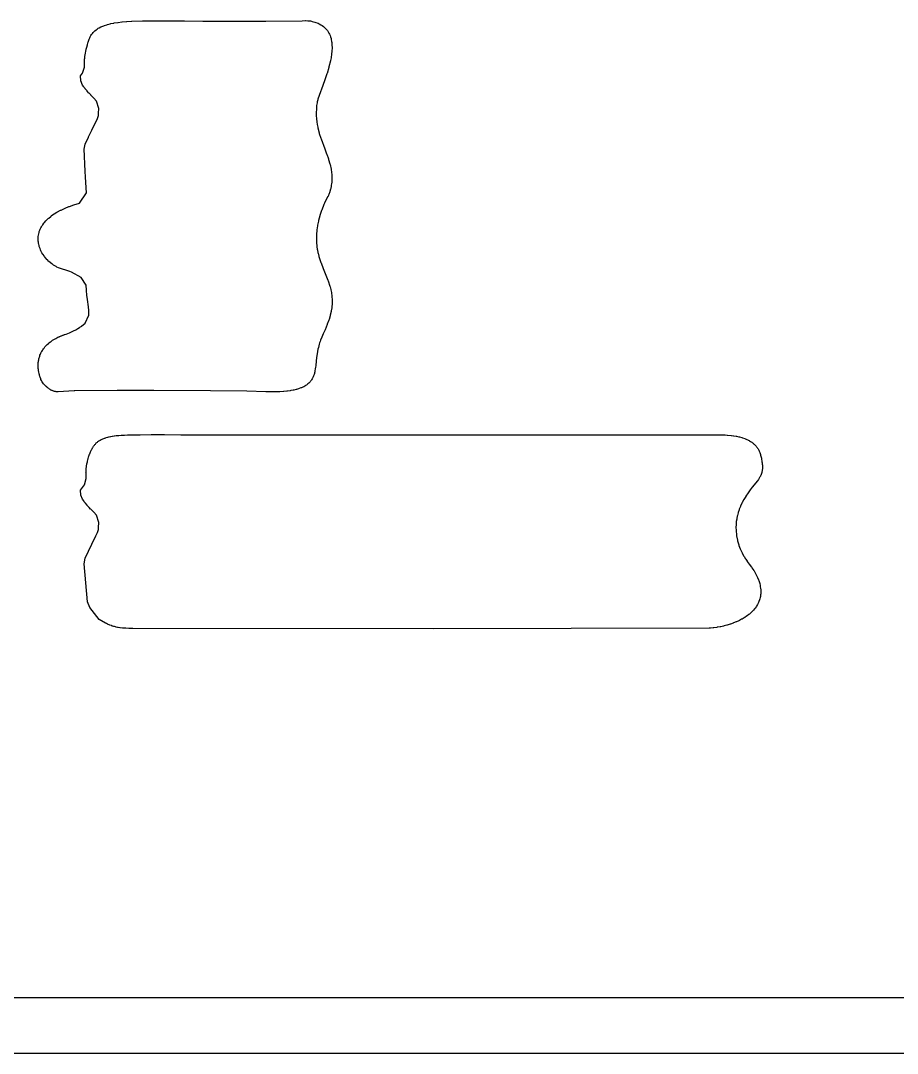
# Model space of a CAD drawing. Header units: millimetres. Extents: x 73.6 to 173.5, y -158 to -94.8.
# Drawn here: x 151.323 to 154.206, y -141.134 to -137.736 of the extents above; entities that cross this region are included whole.
import ezdxf

# ---------------------------------------------------------------- set-up
doc = ezdxf.new("R2010")
doc.units = ezdxf.units.MM
doc.layers.add('F.Mask', color=201, linetype='CONTINUOUS', true_color=0xd864ff)

msp = doc.modelspace()

# ---------------------------------------------------------------- linework, layer by layer
at = {"layer": 'F.Mask', "linetype": 'CONTINUOUS'}
for p, q in [((151.595648, -137.752284), (151.598144, -137.751367)), ((151.598144, -137.751367), (151.605791, -137.748884)), ((151.605791, -137.748884), (151.607973, -137.748252)), ((151.607973, -137.748252), (151.616894, -137.745976)), ((151.616894, -137.745976), (151.618683, -137.74557)), ((151.618683, -137.74557), (151.62887, -137.743544)), ((151.62887, -137.743544), (151.630426, -137.743271)), ((151.630426, -137.743271), (151.641862, -137.74153)), ((151.641862, -137.74153), (151.64318, -137.741352)), ((151.64318, -137.741352), (151.655832, -137.739877)), ((151.655832, -137.739877), (151.656954, -137.739764)), ((151.656954, -137.739764), (151.670957, -137.738558)), ((151.670957, -137.738558), (151.671813, -137.738495)), ((151.671813, -137.738495), (151.686967, -137.737557)), ((151.686967, -137.737557), (151.68797, -137.737508)), ((151.68797, -137.737508), (151.7228, -137.736294)), ((151.7228, -137.736294), (151.723541, -137.736277)), ((151.723541, -137.736277), (151.763767, -137.735853)), ((151.763767, -137.735853), (151.764035, -137.735852)), ((151.764035, -137.735852), (151.805599, -137.735972)), ((151.805599, -137.735972), (151.861165, -137.736491)), ((151.861165, -137.736491), (151.921631, -137.737088)), ((151.921631, -137.737088), (151.921631, -137.737055)), ((151.921631, -137.737055), (151.982292, -137.737622)), ((151.982292, -137.737622), (152.052469, -137.737814)), ((152.052469, -137.737814), (152.129283, -137.737436)), ((152.129283, -137.737436), (152.248668, -137.735736)), ((152.248667, -137.735735), (152.248782, -137.735734)), ((152.248668, -137.735736), (152.248667, -137.735735)), ((152.248782, -137.735734), (152.259748, -137.73567)), ((152.259748, -137.73567), (152.260942, -137.735684)), ((152.260942, -137.735684), (152.267059, -137.735856)), ((152.267059, -137.735856), (152.269622, -137.736022)), ((152.269622, -137.736022), (152.272984, -137.736364)), ((152.272984, -137.736364), (152.27589, -137.736783)), ((152.27589, -137.736783), (152.278941, -137.737354)), ((152.278941, -137.737354), (152.281591, -137.737956)), ((152.281591, -137.737956), (152.290158, -137.740255)), ((152.290158, -137.740255), (152.293903, -137.741489)), ((152.293903, -137.741489), (152.300624, -137.744131)), ((152.300624, -137.744131), (152.30454, -137.745956)), ((152.30454, -137.745956), (152.309919, -137.748877)), ((152.309919, -137.748877), (152.313889, -137.751394)), ((152.313889, -137.751394), (152.318122, -137.754493)), ((151.551336, -137.788918), (151.553592, -137.784956)), ((151.553592, -137.784956), (151.555841, -137.781499)), ((151.555841, -137.781499), (151.558355, -137.778088)), ((151.558355, -137.778088), (151.56108, -137.774828)), ((151.56108, -137.774828), (151.563977, -137.77176)), ((151.563977, -137.77176), (151.567053, -137.768874)), ((151.567053, -137.768874), (151.570544, -137.765972)), ((151.570544, -137.765972), (151.573698, -137.763636)), ((151.573698, -137.763636), (151.578011, -137.760803)), ((151.578011, -137.760803), (151.581065, -137.759012)), ((151.581065, -137.759012), (151.586377, -137.756248)), ((151.586377, -137.756248), (151.589221, -137.754927)), ((151.589221, -137.754927), (151.595648, -137.752284)), ((152.318122, -137.754493), (152.321864, -137.757659)), ((152.321864, -137.757659), (152.32527, -137.760975)), ((152.32527, -137.760975), (152.328555, -137.764661)), ((152.328555, -137.764661), (152.331394, -137.768342)), ((152.331394, -137.768342), (152.333986, -137.772209)), ((152.333986, -137.772209), (152.336389, -137.776372)), ((152.336389, -137.776372), (152.338338, -137.780295)), ((152.338338, -137.780295), (152.340341, -137.78505)), ((152.340341, -137.78505), (152.341693, -137.788858)), ((151.540204, -137.822546), (151.541967, -137.815487)), ((151.541967, -137.815487), (151.542085, -137.815031)), ((151.542085, -137.815031), (151.543905, -137.808158)), ((151.543905, -137.808158), (151.544406, -137.806441)), ((151.544406, -137.806441), (151.546366, -137.80031)), ((151.546366, -137.80031), (151.547579, -137.797076)), ((151.547579, -137.797076), (151.549625, -137.792344)), ((151.549625, -137.792344), (151.551336, -137.788918)), ((152.341693, -137.788858), (152.343291, -137.794344)), ((152.343291, -137.794344), (152.344098, -137.797742)), ((152.344098, -137.797742), (152.345259, -137.804007)), ((152.345259, -137.804007), (152.345685, -137.807029)), ((152.345685, -137.807029), (152.346361, -137.814003)), ((152.346361, -137.814003), (152.346516, -137.816652)), ((152.346516, -137.816652), (152.346673, -137.824293)), ((151.533945, -137.853998), (151.534066, -137.853167)), ((151.534066, -137.853167), (151.534791, -137.848599)), ((151.534791, -137.848599), (151.534914, -137.847869)), ((151.534914, -137.847869), (151.535823, -137.842774)), ((151.535823, -137.842774), (151.535916, -137.842281)), ((151.535916, -137.842281), (151.537044, -137.836565)), ((151.537044, -137.836565), (151.537158, -137.836012)), ((151.537158, -137.836012), (151.538445, -137.830078)), ((151.538445, -137.830078), (151.538566, -137.82954)), ((151.538566, -137.82954), (151.540107, -137.822944)), ((151.540107, -137.822944), (151.540204, -137.822546)), ((152.345085, -137.847043), (152.343739, -137.856135)), ((152.345293, -137.845363), (152.345085, -137.847043)), ((152.346153, -137.836691), (152.345293, -137.845363)), ((152.346291, -137.834751), (152.346153, -137.836691)), ((152.346647, -137.826547), (152.346291, -137.834751)), ((152.346673, -137.824293), (152.346647, -137.826547)), ((151.532101, -137.875628), (151.532118, -137.874467)), ((151.532107, -137.87785), (151.532101, -137.875628)), ((151.532327, -137.889289), (151.532107, -137.87785)), ((151.532118, -137.874467), (151.532204, -137.871838)), ((151.532204, -137.871838), (151.532246, -137.870892)), ((151.532246, -137.870892), (151.532414, -137.867967)), ((151.532414, -137.867967), (151.532489, -137.866922)), ((151.532489, -137.866922), (151.532774, -137.863639)), ((151.532774, -137.863639), (151.532868, -137.862691)), ((151.532868, -137.862691), (151.533294, -137.858925)), ((151.533294, -137.858925), (151.53339, -137.858145)), ((151.53339, -137.858145), (151.533945, -137.853998)), ((152.341392, -137.868406), (152.336615, -137.888068)), ((152.34176, -137.866706), (152.341392, -137.868406)), ((152.343501, -137.857544), (152.34176, -137.866706)), ((152.343739, -137.856135), (152.343501, -137.857544)), ((151.519204, -137.917814), (151.526316, -137.908173)), ((151.520071, -137.934083), (151.519204, -137.917814)), ((151.526316, -137.908173), (151.532327, -137.889289)), ((152.329917, -137.910604), (152.323353, -137.930012)), ((152.330315, -137.909354), (152.329917, -137.910604)), ((152.336145, -137.889808), (152.330315, -137.909354)), ((152.336615, -137.888068), (152.336145, -137.889808)), ((151.526495, -137.947521), (151.520071, -137.934083)), ((151.5299, -137.953189), (151.526495, -137.947521)), ((151.531368, -137.955179), (151.5299, -137.953189)), ((151.531823, -137.955781), (151.531368, -137.955179)), ((152.316288, -137.949468), (152.304074, -137.982339)), ((152.316355, -137.949285), (152.316288, -137.949468)), ((152.323129, -137.93065), (152.316355, -137.949285)), ((152.323353, -137.930012), (152.323129, -137.93065)), ((151.534611, -137.959398), (151.531823, -137.955781)), ((151.535287, -137.960246), (151.534611, -137.959398)), ((151.540908, -137.967065), (151.535287, -137.960246)), ((151.541794, -137.968099), (151.540908, -137.967065)), ((151.547014, -137.973964), (151.541794, -137.968099)), ((151.547755, -137.974772), (151.547014, -137.973964)), ((151.552891, -137.980205), (151.547755, -137.974772)), ((151.553164, -137.980489), (151.552891, -137.980205)), ((151.562774, -137.990363), (151.553164, -137.980489)), ((152.304074, -137.982339), (152.300248, -137.993849)), ((151.572021, -138.000374), (151.562774, -137.990363)), ((151.580224, -138.024262), (151.572021, -138.000374)), ((152.29593, -138.016682), (152.295129, -138.026215)), ((152.296095, -138.01518), (152.29593, -138.016682)), ((152.297308, -138.006198), (152.296095, -138.01518)), ((152.297888, -138.003125), (152.297308, -138.006198)), ((152.299565, -137.996225), (152.297888, -138.003125)), ((152.300248, -137.993849), (152.299565, -137.996225)), ((151.570381, -138.067534), (151.575305, -138.057195)), ((151.575305, -138.057195), (151.578052, -138.047577)), ((151.578052, -138.047577), (151.578879, -138.040213)), ((151.578879, -138.040213), (151.580224, -138.024262)), ((152.294738, -138.036978), (152.294726, -138.038435)), ((152.294726, -138.038435), (152.29487, -138.047455)), ((152.295039, -138.027752), (152.294738, -138.036978)), ((152.29487, -138.047455), (152.294928, -138.048895)), ((152.294928, -138.048895), (152.29549, -138.057664)), ((152.295129, -138.026215), (152.295039, -138.027752)), ((151.556743, -138.095428), (151.570381, -138.067534)), ((152.29549, -138.057664), (152.29561, -138.05904)), ((152.29561, -138.05904), (152.296633, -138.068299)), ((152.296633, -138.068299), (152.29813, -138.07797)), ((152.29813, -138.07797), (152.299827, -138.08665)), ((152.299827, -138.08665), (152.30017, -138.088191)), ((152.30017, -138.088191), (152.304397, -138.105049)), ((151.534376, -138.142642), (151.545521, -138.118915)), ((151.545521, -138.118915), (151.545706, -138.118526)), ((151.545705, -138.118525), (151.556648, -138.095625)), ((151.545706, -138.118526), (151.545705, -138.118525)), ((151.556648, -138.095625), (151.556743, -138.095428)), ((152.304397, -138.105049), (152.304855, -138.106678)), ((152.304855, -138.106678), (152.30993, -138.122966)), ((152.30993, -138.122966), (152.310391, -138.124327)), ((152.310391, -138.124327), (152.32269, -138.158024)), ((151.531134, -138.15893), (151.534376, -138.142642)), ((151.532171, -138.18138), (151.531134, -138.15893)), ((152.32269, -138.158024), (152.328804, -138.174369)), ((151.532184, -138.181637), (151.532171, -138.18138)), ((151.533526, -138.207926), (151.532184, -138.181637)), ((152.328804, -138.174369), (152.329112, -138.175224)), ((152.329112, -138.175224), (152.334531, -138.190805)), ((152.334531, -138.190805), (152.335024, -138.192337)), ((152.335024, -138.192337), (152.33946, -138.20728)), ((151.53353, -138.208003), (151.533526, -138.207926)), ((151.534802, -138.230799), (151.53353, -138.208003)), ((152.33946, -138.20728), (152.340071, -138.209632)), ((152.340071, -138.209632), (152.343367, -138.224368)), ((152.343367, -138.224368), (152.3438, -138.226658)), ((152.3438, -138.226658), (152.344844, -138.23341)), ((151.534811, -138.230954), (151.534802, -138.230799)), ((151.535992, -138.250799), (151.534811, -138.230954)), ((151.539171, -138.301932), (151.535992, -138.250799)), ((152.344844, -138.23341), (152.345073, -138.235189)), ((152.345073, -138.235189), (152.345788, -138.242185)), ((152.345788, -138.242185), (152.345927, -138.244047)), ((152.345927, -138.244047), (152.346255, -138.25101)), ((152.346198, -138.260099), (152.346105, -138.262202)), ((152.346291, -138.253127), (152.346198, -138.260099)), ((152.346255, -138.25101), (152.346291, -138.253127)), ((152.341844, -138.290502), (152.339705, -138.298206)), ((152.342375, -138.288319), (152.341844, -138.290502)), ((152.343924, -138.280909), (152.342375, -138.288319)), ((152.344313, -138.278692), (152.343924, -138.280909)), ((152.345323, -138.271586), (152.344313, -138.278692)), ((152.345574, -138.269262), (152.345323, -138.271586)), ((152.346105, -138.262202), (152.345574, -138.269262)), ((151.516156, -138.335848), (151.539171, -138.301932)), ((152.329653, -138.320886), (152.324277, -138.330948)), ((152.329662, -138.320868), (152.329653, -138.320886)), ((152.332217, -138.316042), (152.329662, -138.320868)), ((152.332539, -138.315415), (152.332217, -138.316042)), ((152.333582, -138.313337), (152.332539, -138.315415)), ((152.333814, -138.312866), (152.333582, -138.313337)), ((152.334816, -138.310786), (152.333814, -138.312866)), ((152.335144, -138.310084), (152.334816, -138.310786)), ((152.336006, -138.308182), (152.335144, -138.310084)), ((152.336445, -138.307169), (152.336006, -138.308182)), ((152.337164, -138.305441), (152.336445, -138.307169)), ((152.337585, -138.304379), (152.337164, -138.305441)), ((152.338229, -138.302678), (152.337585, -138.304379)), ((152.338672, -138.301441), (152.338229, -138.302678)), ((152.339139, -138.300054), (152.338672, -138.301441)), ((152.339705, -138.298206), (152.339139, -138.300054)), ((151.443723, -138.365197), (151.453865, -138.359767)), ((151.453865, -138.359767), (151.455542, -138.358927)), ((151.455542, -138.358927), (151.466978, -138.353579)), ((151.466978, -138.353579), (151.468627, -138.352858)), ((151.468627, -138.352858), (151.481355, -138.347682)), ((151.481355, -138.347682), (151.482889, -138.3471)), ((151.482889, -138.3471), (151.496933, -138.342139)), ((151.496933, -138.342139), (151.516156, -138.335848)), ((152.312334, -138.360399), (152.307044, -138.376754)), ((152.312804, -138.359056), (152.312334, -138.360399)), ((152.319645, -138.340894), (152.312804, -138.359056)), ((152.320668, -138.338455), (152.319645, -138.340894)), ((152.321799, -138.33596), (152.320668, -138.338455)), ((152.324277, -138.330948), (152.321799, -138.33596)), ((151.400898, -138.399769), (151.405404, -138.394618)), ((151.405404, -138.394618), (151.40742, -138.392498)), ((151.40742, -138.392498), (151.412864, -138.387232)), ((151.412864, -138.387232), (151.414929, -138.385385)), ((151.414929, -138.385385), (151.421472, -138.379981)), ((151.421472, -138.379981), (151.423428, -138.378479)), ((151.423428, -138.378479), (151.4311, -138.373004)), ((151.4311, -138.373004), (151.433038, -138.371716)), ((151.433038, -138.371716), (151.441873, -138.366261)), ((151.441873, -138.366261), (151.443723, -138.365197)), ((152.302127, -138.395052), (152.299145, -138.409218)), ((152.302515, -138.393431), (152.302127, -138.395052)), ((152.306619, -138.378187), (152.302515, -138.393431)), ((152.307044, -138.376754), (152.306619, -138.378187)), ((151.382991, -138.433435), (151.383997, -138.430049)), ((151.383997, -138.430049), (151.3856, -138.425515)), ((151.3856, -138.425515), (151.386897, -138.422347)), ((151.386897, -138.422347), (151.389058, -138.417736)), ((151.389058, -138.417736), (151.39068, -138.414678)), ((151.39068, -138.414678), (151.393525, -138.409902)), ((151.393525, -138.409902), (151.395333, -138.407164)), ((151.395333, -138.407164), (151.398956, -138.402197)), ((151.398956, -138.402197), (151.400898, -138.399769)), ((152.29662, -138.425926), (152.295492, -138.438311)), ((152.296834, -138.424157), (152.29662, -138.425926)), ((152.29884, -138.410907), (152.296834, -138.424157)), ((152.299145, -138.409218), (152.29884, -138.410907)), ((151.380193, -138.453367), (151.380368, -138.449003)), ((151.380218, -138.456709), (151.380193, -138.453367)), ((151.38046, -138.461056), (151.380218, -138.456709)), ((151.380368, -138.449003), (151.380667, -138.445636)), ((151.380782, -138.464234), (151.38046, -138.461056)), ((151.380667, -138.445636), (151.381266, -138.441289)), ((151.381433, -138.468645), (151.380782, -138.464234)), ((151.381266, -138.441289), (151.381928, -138.437807)), ((151.381928, -138.437807), (151.382991, -138.433435)), ((152.295382, -138.440144), (152.295037, -138.451763)), ((152.295037, -138.451763), (152.295039, -138.4536)), ((152.295039, -138.4536), (152.295386, -138.464574)), ((152.295492, -138.438311), (152.295382, -138.440144)), ((152.295386, -138.464574), (152.295498, -138.466387)), ((151.382005, -138.471618), (151.381433, -138.468645)), ((151.383076, -138.476127), (151.382005, -138.471618)), ((151.383837, -138.478836), (151.383076, -138.476127)), ((151.385297, -138.483317), (151.383837, -138.478836)), ((151.386265, -138.485931), (151.385297, -138.483317)), ((151.38814, -138.490439), (151.386265, -138.485931)), ((151.389175, -138.492696), (151.38814, -138.490439)), ((151.391448, -138.497217), (151.389175, -138.492696)), ((151.392606, -138.499333), (151.391448, -138.497217)), ((152.295498, -138.466387), (152.296456, -138.476757)), ((152.296456, -138.476757), (152.296671, -138.478515)), ((152.296671, -138.478515), (152.298193, -138.488506)), ((152.298193, -138.488506), (152.298478, -138.490092)), ((152.298478, -138.490092), (152.300488, -138.499767)), ((151.395214, -138.503732), (151.392606, -138.499333)), ((151.396492, -138.505728), (151.395214, -138.503732)), ((151.399453, -138.510026), (151.396492, -138.505728)), ((151.400741, -138.511777), (151.399453, -138.510026)), ((151.40402, -138.515956), (151.400741, -138.511777)), ((151.405413, -138.517622), (151.40402, -138.515956)), ((151.408944, -138.521583), (151.405413, -138.517622)), ((151.410356, -138.523076), (151.408944, -138.521583)), ((151.414128, -138.526831), (151.410356, -138.523076)), ((151.415695, -138.528299), (151.414128, -138.526831)), ((151.419592, -138.531733), (151.415695, -138.528299)), ((151.421176, -138.533047), (151.419592, -138.531733)), ((151.425237, -138.53622), (151.421176, -138.533047)), ((152.300488, -138.499767), (152.30083, -138.501227)), ((152.30083, -138.501227), (152.303215, -138.51038)), ((152.303215, -138.51038), (152.303725, -138.512121)), ((152.303725, -138.512121), (152.30993, -138.531143)), ((152.30993, -138.531143), (152.310492, -138.532716)), ((152.310492, -138.532716), (152.317904, -138.551768)), ((151.426982, -138.537498), (151.425237, -138.53622)), ((151.431071, -138.540306), (151.426982, -138.537498)), ((151.432897, -138.541477), (151.431071, -138.540306)), ((151.43701, -138.54394), (151.432897, -138.541477)), ((151.439025, -138.545058), (151.43701, -138.54394)), ((151.441822, -138.546491), (151.439025, -138.545058)), ((151.447039, -138.548651), (151.441822, -138.546491)), ((151.484556, -138.560729), (151.447039, -138.548651)), ((151.490218, -138.56322), (151.484556, -138.560729)), ((151.521677, -138.581125), (151.490218, -138.56322)), ((152.317904, -138.551768), (152.333041, -138.589541)), ((151.537716, -138.606625), (151.521677, -138.581125)), ((152.333041, -138.589541), (152.333845, -138.591758)), ((152.333845, -138.591758), (152.339629, -138.609591)), ((151.538842, -138.622805), (151.537716, -138.606625)), ((151.538945, -138.623984), (151.538842, -138.622805)), ((151.540506, -138.638848), (151.538945, -138.623984)), ((152.339629, -138.609591), (152.340274, -138.611832)), ((152.340274, -138.611832), (152.34239, -138.620244)), ((152.34239, -138.620244), (152.342803, -138.622105)), ((152.342803, -138.622105), (152.3445, -138.630873)), ((152.3445, -138.630873), (152.344842, -138.632988)), ((152.344842, -138.632988), (152.345994, -138.641826)), ((151.540596, -138.639624), (151.540506, -138.638848)), ((151.542357, -138.653246), (151.540596, -138.639624)), ((151.54237, -138.653339), (151.542357, -138.653246)), ((151.545531, -138.677649), (151.54237, -138.653339)), ((152.346639, -138.667804), (152.345833, -138.677789)), ((152.345994, -138.641826), (152.346224, -138.64423)), ((152.346224, -138.64423), (152.34678, -138.653314)), ((152.346752, -138.665308), (152.346639, -138.667804)), ((152.346843, -138.655794), (152.346752, -138.665308)), ((152.34678, -138.653314), (152.346843, -138.655794)), ((151.545688, -138.679157), (151.545531, -138.677649)), ((151.546411, -138.688319), (151.545688, -138.679157)), ((151.546495, -138.689906), (151.546411, -138.688319)), ((151.546896, -138.705469), (151.546495, -138.689906)), ((152.343458, -138.69331), (152.340891, -138.704702)), ((152.343905, -138.690947), (152.343458, -138.69331)), ((152.345537, -138.680315), (152.343905, -138.690947)), ((152.345833, -138.677789), (152.345537, -138.680315)), ((151.522475, -138.740955), (151.534903, -138.731109)), ((151.534903, -138.731109), (151.546896, -138.705469)), ((152.33072, -138.735778), (152.323826, -138.752763)), ((152.331168, -138.73461), (152.33072, -138.735778)), ((152.33605, -138.72116), (152.331168, -138.73461)), ((152.336708, -138.719157), (152.33605, -138.72116)), ((152.340316, -138.706917), (152.336708, -138.719157)), ((152.340891, -138.704702), (152.340316, -138.706917)), ((151.45693, -138.772712), (151.461671, -138.770941)), ((151.461671, -138.770941), (151.461956, -138.770837)), ((151.461956, -138.770837), (151.467188, -138.768954)), ((151.467188, -138.768954), (151.467337, -138.7689)), ((151.467337, -138.7689), (151.472434, -138.767081)), ((151.472434, -138.767081), (151.477622, -138.765163)), ((151.477622, -138.765163), (151.482717, -138.763138)), ((151.482717, -138.763138), (151.48522, -138.762069)), ((151.48522, -138.762069), (151.487677, -138.760959)), ((151.487677, -138.760959), (151.495989, -138.75693)), ((151.495989, -138.75693), (151.50355, -138.752972)), ((151.50355, -138.752972), (151.510349, -138.749088)), ((151.510349, -138.749088), (151.515794, -138.745654)), ((151.515794, -138.745654), (151.517003, -138.744851)), ((151.517003, -138.744851), (151.521055, -138.742013)), ((151.521055, -138.742013), (151.522475, -138.740955)), ((152.317819, -138.766825), (152.313061, -138.777756)), ((152.317861, -138.766727), (152.317819, -138.766825)), ((152.323611, -138.753277), (152.317861, -138.766727)), ((152.323826, -138.752763), (152.323611, -138.753277)), ((151.404327, -138.807384), (151.407881, -138.803618)), ((151.407881, -138.803618), (151.409692, -138.801835)), ((151.409692, -138.801835), (151.413829, -138.798046)), ((151.413829, -138.798046), (151.415721, -138.796433)), ((151.415721, -138.796433), (151.420491, -138.792655)), ((151.420491, -138.792655), (151.422409, -138.791237)), ((151.422409, -138.791237), (151.427845, -138.787499)), ((151.427845, -138.787499), (151.429797, -138.78625)), ((151.429797, -138.78625), (151.436022, -138.782551)), ((151.436022, -138.782551), (151.437829, -138.78155)), ((151.437829, -138.78155), (151.445145, -138.777779)), ((151.445145, -138.777779), (151.446423, -138.777154)), ((151.446423, -138.777154), (151.448126, -138.776363)), ((151.448126, -138.776363), (151.448747, -138.776083)), ((151.448747, -138.776083), (151.450688, -138.775231)), ((151.450688, -138.775231), (151.451639, -138.77483)), ((151.451639, -138.77483), (151.456035, -138.773058)), ((151.456035, -138.773058), (151.45693, -138.772712)), ((152.304499, -138.800429), (152.303085, -138.805464)), ((152.305969, -138.795787), (152.304499, -138.800429)), ((152.307523, -138.791376), (152.305969, -138.795787)), ((152.309207, -138.786967), (152.307523, -138.791376)), ((152.313061, -138.777756), (152.309207, -138.786967)), ((151.385324, -138.83937), (151.386193, -138.836962)), ((151.386193, -138.836962), (151.387676, -138.833276)), ((151.387676, -138.833276), (151.388715, -138.830944)), ((151.388715, -138.830944), (151.390543, -138.827214)), ((151.390543, -138.827214), (151.391797, -138.824881)), ((151.391797, -138.824881), (151.393979, -138.821163)), ((151.393979, -138.821163), (151.395376, -138.818974)), ((151.395376, -138.818974), (151.397955, -138.815241)), ((151.397955, -138.815241), (151.399575, -138.813081)), ((151.399575, -138.813081), (151.402601, -138.809355)), ((151.402601, -138.809355), (151.404327, -138.807384)), ((152.297285, -138.832676), (152.295527, -138.844505)), ((152.298811, -138.824518), (152.297285, -138.832676)), ((152.300261, -138.817402), (152.298811, -138.824518)), ((152.301681, -138.811049), (152.300261, -138.817402)), ((152.303085, -138.805464), (152.301681, -138.811049)), ((151.380134, -138.872812), (151.380146, -138.869021)), ((151.380178, -138.874685), (151.380134, -138.872812)), ((151.380146, -138.869021), (151.380205, -138.867095)), ((151.380205, -138.867095), (151.38043, -138.863239)), ((151.38043, -138.863239), (151.38061, -138.861184)), ((151.38061, -138.861184), (151.381064, -138.857328)), ((151.381064, -138.857328), (151.381366, -138.855289)), ((151.381366, -138.855289), (151.382053, -138.851442)), ((151.382053, -138.851442), (151.382537, -138.849172)), ((151.382537, -138.849172), (151.383475, -138.845392)), ((151.383475, -138.845392), (151.384119, -138.843127)), ((151.384119, -138.843127), (151.385324, -138.83937)), ((152.292897, -138.869646), (152.292024, -138.878104)), ((152.295527, -138.844505), (152.292864, -138.869553)), ((152.292864, -138.869553), (152.292897, -138.869646)), ((151.380365, -138.878458), (151.380178, -138.874685)), ((151.380484, -138.880098), (151.380365, -138.878458)), ((151.380843, -138.883835), (151.380484, -138.880098)), ((151.381043, -138.885502), (151.380843, -138.883835)), ((151.381526, -138.888829), (151.381043, -138.885502)), ((151.381895, -138.890919), (151.381526, -138.888829)), ((151.383403, -138.898186), (151.381895, -138.890919)), ((151.384058, -138.900822), (151.383403, -138.898186)), ((151.385833, -138.906946), (151.384058, -138.900822)), ((151.386619, -138.909336), (151.385833, -138.906946)), ((152.285751, -138.905142), (152.284779, -138.907524)), ((152.286833, -138.902183), (152.285751, -138.905142)), ((152.287531, -138.90006), (152.286833, -138.902183)), ((152.28851, -138.896721), (152.287531, -138.90006)), ((152.289008, -138.894832), (152.28851, -138.896721)), ((152.289813, -138.891375), (152.289008, -138.894832)), ((152.290252, -138.889176), (152.289813, -138.891375)), ((152.291732, -138.880271), (152.290252, -138.889176)), ((152.292024, -138.878104), (152.291732, -138.880271)), ((151.388508, -138.914455), (151.386619, -138.909336)), ((151.389444, -138.91674), (151.388508, -138.914455)), ((151.391106, -138.920417), (151.389444, -138.91674)), ((151.392387, -138.922967), (151.391106, -138.920417)), ((151.393233, -138.92449), (151.392387, -138.922967)), ((151.395263, -138.927671), (151.393233, -138.92449)), ((151.39825, -138.931204), (151.395263, -138.927671)), ((151.403017, -138.936076), (151.39825, -138.931204)), ((151.403983, -138.937025), (151.403017, -138.936076)), ((151.406318, -138.939231), (151.403983, -138.937025)), ((151.407107, -138.939954), (151.406318, -138.939231)), ((151.40941, -138.942004), (151.407107, -138.939954)), ((152.253412, -138.940394), (152.250965, -138.941621)), ((152.257107, -138.938357), (152.253412, -138.940394)), ((152.259657, -138.936807), (152.257107, -138.938357)), ((152.262618, -138.934831), (152.259657, -138.936807)), ((152.265235, -138.932902), (152.262618, -138.934831)), ((152.26761, -138.930973), (152.265235, -138.932902)), ((152.270112, -138.928733), (152.26761, -138.930973)), ((152.27205, -138.926823), (152.270112, -138.928733)), ((152.274332, -138.924347), (152.27205, -138.926823)), ((152.275936, -138.922428), (152.274332, -138.924347)), ((152.277976, -138.919732), (152.275936, -138.922428)), ((152.279352, -138.917721), (152.277976, -138.919732)), ((152.281063, -138.914949), (152.279352, -138.917721)), ((152.282321, -138.91268), (152.281063, -138.914949)), ((152.283598, -138.910138), (152.282321, -138.91268)), ((152.284779, -138.907524), (152.283598, -138.910138)), ((151.410253, -138.942729), (151.40941, -138.942004)), ((151.412291, -138.944422), (151.410253, -138.942729)), ((151.413352, -138.945269), (151.412291, -138.944422)), ((151.415085, -138.946595), (151.413352, -138.945269)), ((151.416444, -138.947585), (151.415085, -138.946595)), ((151.417897, -138.948592), (151.416444, -138.947585)), ((151.419352, -138.949549), (151.417897, -138.948592)), ((151.420617, -138.950338), (151.419352, -138.949549)), ((151.422217, -138.951279), (151.420617, -138.950338)), ((151.423192, -138.951818), (151.422217, -138.951279)), ((151.425205, -138.952847), (151.423192, -138.951818)), ((151.42599, -138.953217), (151.425205, -138.952847)), ((151.427925, -138.954057), (151.42599, -138.953217)), ((151.42868, -138.954358), (151.427925, -138.954057)), ((151.430696, -138.95509), (151.42868, -138.954358)), ((151.431321, -138.955296), (151.430696, -138.95509)), ((151.433486, -138.955929), (151.431321, -138.955296)), ((151.434037, -138.956071), (151.433486, -138.955929)), ((151.436213, -138.956558), (151.434037, -138.956071)), ((151.436786, -138.956667), (151.436213, -138.956558)), ((151.438916, -138.957004), (151.436786, -138.956667)), ((151.439677, -138.957101), (151.438916, -138.957004)), ((151.441171, -138.95725), (151.439677, -138.957101)), ((151.446059, -138.957257), (151.441171, -138.95725)), ((151.499082, -138.953526), (151.446059, -138.957257)), ((151.50103, -138.953452), (151.499082, -138.953526)), ((151.640303, -138.952715), (151.50103, -138.953452)), ((151.760782, -138.952597), (151.640303, -138.952715)), ((151.946454, -138.953683), (151.760782, -138.952597)), ((152.066172, -138.955589), (151.946454, -138.953683)), ((152.128998, -138.957194), (152.066172, -138.955589)), ((152.128999, -138.957194), (152.128998, -138.957194)), ((152.129238, -138.957199), (152.128999, -138.957194)), ((152.144912, -138.957492), (152.129238, -138.957199)), ((152.14576, -138.957497), (152.144912, -138.957492)), ((152.159871, -138.957418), (152.14576, -138.957497)), ((152.160783, -138.9574), (152.159871, -138.957418)), ((152.173793, -138.956981), (152.160783, -138.9574)), ((152.174776, -138.956934), (152.173793, -138.956981)), ((152.186573, -138.956189), (152.174776, -138.956934)), ((152.18778, -138.956092), (152.186573, -138.956189)), ((152.198446, -138.955042), (152.18778, -138.956092)), ((152.199738, -138.95489), (152.198446, -138.955042)), ((152.20926, -138.953583), (152.199738, -138.95489)), ((152.210752, -138.953344), (152.20926, -138.953583)), ((152.219255, -138.951792), (152.210752, -138.953344)), ((152.220913, -138.951446), (152.219255, -138.951792)), ((152.228314, -138.949706), (152.220913, -138.951446)), ((152.230274, -138.949185), (152.228314, -138.949706)), ((152.23662, -138.9473), (152.230274, -138.949185)), ((152.238719, -138.946604), (152.23662, -138.9473)), ((152.244091, -138.944634), (152.238719, -138.946604)), ((152.246485, -138.943653), (152.244091, -138.944634)), ((152.250965, -138.941621), (152.246485, -138.943653)), ((151.590725, -139.112938), (151.598434, -139.109884)), ((151.598434, -139.109884), (151.599657, -139.109427)), ((151.599657, -139.109427), (151.603121, -139.108207)), ((151.603121, -139.108207), (151.6042, -139.107848)), ((151.6042, -139.107848), (151.607669, -139.106758)), ((151.607669, -139.106758), (151.608993, -139.106371)), ((151.608993, -139.106371), (151.612585, -139.1054)), ((151.612585, -139.1054), (151.61396, -139.105059)), ((151.61396, -139.105059), (151.617828, -139.104182)), ((151.617828, -139.104182), (151.619261, -139.103889)), ((151.619261, -139.103889), (151.623664, -139.103085)), ((151.623664, -139.103085), (151.624821, -139.102894)), ((151.624821, -139.102894), (151.629892, -139.102143)), ((151.629892, -139.102143), (151.631111, -139.101983)), ((151.631111, -139.101983), (151.63708, -139.101303)), ((151.63708, -139.101303), (151.637906, -139.10122)), ((151.637906, -139.10122), (151.644822, -139.10061)), ((151.644822, -139.10061), (151.645586, -139.100551)), ((151.645586, -139.100551), (151.653657, -139.10001)), ((151.653657, -139.10001), (151.654306, -139.099971)), ((151.654306, -139.099971), (151.663416, -139.099515)), ((151.663416, -139.099515), (151.664003, -139.09949)), ((151.664003, -139.09949), (151.674397, -139.099105)), ((151.674397, -139.099105), (151.674888, -139.09909)), ((151.674888, -139.09909), (151.68672, -139.098785)), ((151.68672, -139.098785), (151.687204, -139.098775)), ((151.687204, -139.098775), (151.715734, -139.098343)), ((151.715734, -139.098343), (151.716023, -139.09834)), ((151.716023, -139.09834), (151.751489, -139.098141)), ((151.751489, -139.098141), (151.75149, -139.098142)), ((151.75149, -139.098142), (151.751832, -139.098141)), ((151.751831, -139.09814), (151.79521, -139.098126)), ((151.751832, -139.098141), (151.751831, -139.09814)), ((151.79521, -139.098126), (151.795224, -139.098126)), ((151.795224, -139.098126), (151.849687, -139.098258)), ((151.849687, -139.098258), (151.849687, -139.098283)), ((151.849687, -139.098283), (151.909445, -139.098404)), ((151.909445, -139.098404), (151.969674, -139.098551)), ((151.969674, -139.098551), (151.969674, -139.098526)), ((151.969674, -139.098526), (152.007168, -139.098602)), ((152.007168, -139.098602), (152.007168, -139.098699)), ((152.007168, -139.098699), (152.067073, -139.098724)), ((152.067073, -139.098724), (152.127119, -139.098846)), ((152.127119, -139.098846), (152.127119, -139.098749)), ((152.127119, -139.098749), (152.164389, -139.098765)), ((152.164389, -139.098765), (152.275504, -139.098658)), ((152.275504, -139.098658), (152.275511, -139.098658)), ((152.275511, -139.098658), (153.638761, -139.099195)), ((153.638761, -139.099195), (153.640093, -139.099221)), ((153.640093, -139.099221), (153.64592, -139.099444)), ((153.64592, -139.099444), (153.647661, -139.099553)), ((153.647661, -139.099553), (153.658881, -139.100531)), ((153.658881, -139.100531), (153.660501, -139.10071)), ((153.660501, -139.10071), (153.667026, -139.101587)), ((153.667026, -139.101587), (153.668431, -139.101805)), ((153.668431, -139.101805), (153.67566, -139.103079)), ((153.67566, -139.103079), (153.677313, -139.103411)), ((153.677313, -139.103411), (153.68482, -139.105104)), ((153.68482, -139.105104), (153.686733, -139.105592)), ((153.686733, -139.105592), (153.694253, -139.107733)), ((153.694253, -139.107733), (153.696476, -139.108447)), ((153.696476, -139.108447), (153.704066, -139.111166)), ((151.556606, -139.145725), (151.55733, -139.144413)), ((151.55733, -139.144413), (151.558841, -139.141814)), ((151.558841, -139.141814), (151.559745, -139.140344)), ((151.559745, -139.140344), (151.561325, -139.137908)), ((151.561325, -139.137908), (151.562318, -139.136459)), ((151.562318, -139.136459), (151.563908, -139.134259)), ((151.563908, -139.134259), (151.565166, -139.132621)), ((151.565166, -139.132621), (151.566742, -139.13069)), ((151.566742, -139.13069), (151.568187, -139.129031)), ((151.568187, -139.129031), (151.569816, -139.127276)), ((151.569816, -139.127276), (151.571406, -139.125669)), ((151.571406, -139.125669), (151.572993, -139.124168)), ((151.572993, -139.124168), (151.574964, -139.122437)), ((151.574964, -139.122437), (151.576468, -139.121213)), ((151.576468, -139.121213), (151.578713, -139.11953)), ((151.578713, -139.11953), (151.580231, -139.118484)), ((151.580231, -139.118484), (151.582615, -139.116976)), ((151.582615, -139.116976), (151.584151, -139.116087)), ((151.584151, -139.116087), (151.586865, -139.114672)), ((151.586865, -139.114672), (151.588784, -139.113775)), ((151.588784, -139.113775), (151.590725, -139.112938)), ((153.704066, -139.111166), (153.705934, -139.111896)), ((153.705934, -139.111896), (153.709175, -139.113271)), ((153.709175, -139.113271), (153.710529, -139.113879)), ((153.710529, -139.113879), (153.713827, -139.115445)), ((153.713827, -139.115445), (153.715354, -139.116216)), ((153.715354, -139.116216), (153.718534, -139.117922)), ((153.718534, -139.117922), (153.72, -139.118753)), ((153.72, -139.118753), (153.722966, -139.120532)), ((153.722966, -139.120532), (153.724634, -139.121599)), ((153.724634, -139.121599), (153.727351, -139.123448)), ((153.727351, -139.123448), (153.729078, -139.1247)), ((153.729078, -139.1247), (153.731556, -139.126615)), ((153.731556, -139.126615), (153.733326, -139.128079)), ((153.733326, -139.128079), (153.73556, -139.130054)), ((153.73556, -139.130054), (153.737374, -139.131777)), ((153.737374, -139.131777), (153.739369, -139.13381)), ((153.739369, -139.13381), (153.741132, -139.135745)), ((153.741132, -139.135745), (153.742904, -139.137841)), ((153.742904, -139.137841), (153.744643, -139.140076)), ((153.744643, -139.140076), (153.746187, -139.142238)), ((153.746187, -139.142238), (153.747766, -139.14465)), ((153.747766, -139.14465), (153.749131, -139.146936)), ((151.543879, -139.179473), (151.54427, -139.177968)), ((151.54427, -139.177968), (151.546198, -139.171176)), ((151.546198, -139.171176), (151.546727, -139.16948)), ((151.546727, -139.16948), (151.549001, -139.162812)), ((151.549001, -139.162812), (151.549742, -139.160835)), ((151.549742, -139.160835), (151.552431, -139.154277)), ((151.552431, -139.154277), (151.553197, -139.152543)), ((151.553197, -139.152543), (151.55451, -139.149778)), ((151.55451, -139.149778), (151.555118, -139.148562)), ((151.555118, -139.148562), (151.556606, -139.145725)), ((153.749131, -139.146936), (153.750578, -139.149619)), ((153.750578, -139.149619), (153.751741, -139.152018)), ((153.751741, -139.152018), (153.752956, -139.154832)), ((153.752956, -139.154832), (153.753965, -139.157486)), ((153.753965, -139.157486), (153.754917, -139.160358)), ((153.754917, -139.160358), (153.755859, -139.163677)), ((153.755859, -139.163677), (153.756359, -139.16566)), ((153.756359, -139.16566), (153.758632, -139.175942)), ((153.758632, -139.175942), (153.758897, -139.177264)), ((153.758897, -139.177264), (153.760543, -139.186409)), ((151.538099, -139.213008), (151.538238, -139.211675)), ((151.538238, -139.211675), (151.539442, -139.201943)), ((151.539442, -139.201943), (151.539638, -139.200583)), ((151.539638, -139.200583), (151.540573, -139.194877)), ((151.540573, -139.194877), (151.540764, -139.193821)), ((151.540764, -139.193821), (151.542027, -139.187413)), ((151.542027, -139.187413), (151.542316, -139.186081)), ((151.542316, -139.186081), (151.543879, -139.179473)), ((153.760543, -139.186409), (153.760766, -139.187805)), ((153.760766, -139.187805), (153.761265, -139.191406)), ((153.761265, -139.191406), (153.761395, -139.192466)), ((153.761395, -139.192466), (153.761764, -139.195892)), ((153.761764, -139.195892), (153.761881, -139.197193)), ((153.762024, -139.211749), (153.761852, -139.213586)), ((153.761881, -139.197193), (153.76209, -139.200114)), ((153.762156, -139.209786), (153.762024, -139.211749)), ((153.76209, -139.200114), (153.762163, -139.201557)), ((153.762227, -139.207988), (153.762156, -139.209786)), ((153.762163, -139.201557), (153.762244, -139.204205)), ((153.762258, -139.205783), (153.762227, -139.207988)), ((153.762244, -139.204205), (153.762258, -139.205783)), ((151.532557, -139.262874), (151.538527, -139.242595)), ((151.537485, -139.22279), (151.537515, -139.221181)), ((151.537492, -139.224627), (151.537485, -139.22279)), ((151.537518, -139.225811), (151.537492, -139.224627)), ((151.537515, -139.221181), (151.537585, -139.219477)), ((151.5376, -139.227923), (151.537518, -139.225811)), ((151.537585, -139.219477), (151.537681, -139.217957)), ((151.537656, -139.228971), (151.5376, -139.227923)), ((151.537854, -139.231824), (151.537656, -139.228971)), ((151.537681, -139.217957), (151.538099, -139.213008)), ((151.538527, -139.242595), (151.537854, -139.231824)), ((153.749043, -139.245289), (153.74559, -139.250077)), ((153.750194, -139.243594), (153.749043, -139.245289)), ((153.752866, -139.239405), (153.750194, -139.243594)), ((153.753846, -139.237774), (153.752866, -139.239405)), ((153.754655, -139.236341), (153.753846, -139.237774)), ((153.755481, -139.234788), (153.754655, -139.236341)), ((153.756185, -139.233378), (153.755481, -139.234788)), ((153.756958, -139.231728), (153.756185, -139.233378)), ((153.757545, -139.230383), (153.756958, -139.231728)), ((153.758262, -139.228611), (153.757545, -139.230383)), ((153.758742, -139.227326), (153.758262, -139.228611)), ((153.759415, -139.225341), (153.758742, -139.227326)), ((153.75979, -139.224118), (153.759415, -139.225341)), ((153.760359, -139.222035), (153.75979, -139.224118)), ((153.760668, -139.220745), (153.760359, -139.222035)), ((153.761092, -139.218714), (153.760668, -139.220745)), ((153.761349, -139.217276), (153.761092, -139.218714)), ((153.761649, -139.215277), (153.761349, -139.217276)), ((153.761852, -139.213586), (153.761649, -139.215277)), ((151.519203, -139.280995), (151.532557, -139.262874)), ((153.722313, -139.279991), (153.715197, -139.289673)), ((153.728908, -139.271404), (153.722313, -139.279991)), ((153.740284, -139.256982), (153.728908, -139.271404)), ((153.740484, -139.256726), (153.740284, -139.256982)), ((153.744936, -139.250954), (153.740484, -139.256726)), ((153.74559, -139.250077), (153.744936, -139.250954)), ((151.520081, -139.297256), (151.519203, -139.280995)), ((151.526511, -139.310679), (151.520081, -139.297256)), ((151.529873, -139.316284), (151.526511, -139.310679)), ((153.700418, -139.312816), (153.695362, -139.322317)), ((153.701214, -139.311412), (153.700418, -139.312816)), ((153.707109, -139.301641), (153.701214, -139.311412)), ((153.707992, -139.300263), (153.707109, -139.301641)), ((153.715197, -139.289673), (153.707992, -139.300263)), ((151.531324, -139.318258), (151.529873, -139.316284)), ((151.531843, -139.318946), (151.531324, -139.318258)), ((151.534602, -139.322522), (151.531843, -139.318946)), ((151.535308, -139.323408), (151.534602, -139.322522)), ((151.540928, -139.330232), (151.535308, -139.323408)), ((151.541822, -139.331276), (151.540928, -139.330232)), ((151.547043, -139.337143), (151.541822, -139.331276)), ((151.547759, -139.337924), (151.547043, -139.337143)), ((151.552832, -139.343302), (151.547759, -139.337924)), ((151.553191, -139.343677), (151.552832, -139.343302)), ((151.56277, -139.353527), (151.553191, -139.343677)), ((153.685541, -139.345284), (153.682659, -139.354053)), ((153.686121, -139.343677), (153.685541, -139.345284)), ((153.68966, -139.334672), (153.686121, -139.343677)), ((153.690344, -139.333068), (153.68966, -139.334672)), ((153.694609, -139.323833), (153.690344, -139.333068)), ((153.695362, -139.322317), (153.694609, -139.323833)), ((151.572049, -139.3636), (151.56277, -139.353527)), ((151.580224, -139.387454), (151.572049, -139.3636)), ((153.677521, -139.375972), (153.676349, -139.384092)), ((153.677811, -139.374294), (153.677521, -139.375972)), ((153.679495, -139.365991), (153.677811, -139.374294)), ((153.679899, -139.364262), (153.679495, -139.365991)), ((153.682162, -139.35573), (153.679899, -139.364262)), ((153.682659, -139.354053), (153.682162, -139.35573)), ((151.575307, -139.420357), (151.578052, -139.41075)), ((151.578052, -139.41075), (151.57888, -139.403395)), ((151.57888, -139.403395), (151.580224, -139.387454)), ((153.675137, -139.403003), (153.675131, -139.40462)), ((153.675131, -139.40462), (153.675296, -139.411691)), ((153.675373, -139.395311), (153.675137, -139.403003)), ((153.675296, -139.411691), (153.675438, -139.413992)), ((153.675471, -139.393631), (153.675373, -139.395311)), ((153.675438, -139.413992), (153.676929, -139.42883)), ((153.676154, -139.38578), (153.675471, -139.393631)), ((153.676349, -139.384092), (153.676154, -139.38578)), ((151.556752, -139.458587), (151.570335, -139.430799)), ((151.570335, -139.430799), (151.575307, -139.420357)), ((153.676929, -139.42883), (153.677355, -139.431685)), ((153.677355, -139.431685), (153.680046, -139.445215)), ((153.680046, -139.445215), (153.680668, -139.447759)), ((153.680668, -139.447759), (153.684354, -139.460406)), ((151.53465, -139.505234), (151.545597, -139.481937)), ((151.545597, -139.481937), (151.545775, -139.48156)), ((151.545775, -139.48156), (151.556563, -139.458974)), ((151.556563, -139.458974), (151.556752, -139.458587)), ((153.684354, -139.460406), (153.685101, -139.46264)), ((153.685101, -139.46264), (153.68951, -139.474278)), ((153.68951, -139.474278), (153.690318, -139.476206)), ((153.690318, -139.476206), (153.695161, -139.486715)), ((151.531512, -139.52293), (151.53465, -139.505234)), ((153.695161, -139.486715), (153.695984, -139.488365)), ((153.695984, -139.488365), (153.700952, -139.497608)), ((153.700952, -139.497608), (153.701774, -139.499041)), ((153.701774, -139.499041), (153.706579, -139.506908)), ((153.706579, -139.506908), (153.707317, -139.508056)), ((153.707317, -139.508056), (153.711541, -139.514313)), ((153.711541, -139.514313), (153.712416, -139.515541)), ((153.712416, -139.515541), (153.718943, -139.524232)), ((151.542641, -139.648695), (151.531512, -139.52293)), ((153.718943, -139.524232), (153.718943, -139.524233)), ((153.718943, -139.524233), (153.719073, -139.524408)), ((153.719073, -139.524408), (153.726623, -139.53451)), ((153.726623, -139.53451), (153.72771, -139.536049)), ((153.72771, -139.536049), (153.733712, -139.545065)), ((153.733712, -139.545065), (153.73483, -139.546861)), ((153.73483, -139.546861), (153.739812, -139.555435)), ((153.739812, -139.555435), (153.740903, -139.557463)), ((153.740903, -139.557463), (153.744941, -139.565604)), ((153.744941, -139.565604), (153.74596, -139.567858)), ((153.74596, -139.567858), (153.749099, -139.575508)), ((153.749099, -139.575508), (153.750027, -139.578046)), ((153.750027, -139.578046), (153.752345, -139.585229)), ((153.752345, -139.585229), (153.753114, -139.587995)), ((153.753114, -139.587995), (153.754683, -139.594708)), ((153.754683, -139.594708), (153.75525, -139.597734)), ((153.75525, -139.597734), (153.756141, -139.604002)), ((153.756141, -139.604002), (153.756446, -139.607206)), ((153.756446, -139.607206), (153.756733, -139.613033)), ((153.756733, -139.616445), (153.756467, -139.621922)), ((153.756733, -139.613033), (153.756733, -139.616445)), ((151.549933, -139.667003), (151.542641, -139.648695)), ((153.747213, -139.654791), (153.74568, -139.657687)), ((153.74943, -139.650085), (153.747213, -139.654791)), ((153.750701, -139.647014), (153.74943, -139.650085)), ((153.752443, -139.642162), (153.750701, -139.647014)), ((153.753435, -139.638908), (153.752443, -139.642162)), ((153.754686, -139.633948), (153.753435, -139.638908)), ((153.755375, -139.630486), (153.754686, -139.633948)), ((153.756135, -139.625316), (153.755375, -139.630486)), ((153.756467, -139.621922), (153.756135, -139.625316)), ((151.581113, -139.706367), (151.549933, -139.667003)), ((153.724239, -139.684505), (153.719228, -139.688884)), ((153.726055, -139.6828), (153.724239, -139.684505)), ((153.730506, -139.678319), (153.726055, -139.6828)), ((153.732345, -139.676315), (153.730506, -139.678319)), ((153.736207, -139.671759), (153.732345, -139.676315)), ((153.737976, -139.66949), (153.736207, -139.671759)), ((153.741267, -139.664893), (153.737976, -139.66949)), ((153.742953, -139.662304), (153.741267, -139.664893)), ((153.74568, -139.657687), (153.742953, -139.662304)), ((151.601153, -139.71901), (151.581113, -139.706367)), ((151.604465, -139.720144), (151.601153, -139.71901)), ((151.608399, -139.72168), (151.604465, -139.720144)), ((151.615929, -139.72486), (151.608399, -139.72168)), ((153.655867, -139.722052), (153.646727, -139.724832)), ((153.657253, -139.721599), (153.655867, -139.722052)), ((153.665926, -139.718561), (153.657253, -139.721599)), ((153.667371, -139.718019), (153.665926, -139.718561)), ((153.675616, -139.714715), (153.667371, -139.718019)), ((153.677144, -139.71406), (153.675616, -139.714715)), ((153.684907, -139.710512), (153.677144, -139.71406)), ((153.68644, -139.709766), (153.684907, -139.710512)), ((153.693716, -139.706002), (153.68644, -139.709766)), ((153.695398, -139.705074), (153.693716, -139.706002)), ((153.702111, -139.701127), (153.695398, -139.705074)), ((153.703836, -139.700046), (153.702111, -139.701127)), ((153.710024, -139.69591), (153.703836, -139.700046)), ((153.711763, -139.694669), (153.710024, -139.69591)), ((153.717376, -139.690396), (153.711763, -139.694669)), ((153.719228, -139.688884), (153.717376, -139.690396)), ((151.616322, -139.725023), (151.615929, -139.72486)), ((151.619777, -139.726427), (151.616322, -139.725023)), ((151.620857, -139.726845), (151.619777, -139.726427)), ((151.624093, -139.728035), (151.620857, -139.726845)), ((151.625538, -139.72853), (151.624093, -139.728035)), ((151.629023, -139.729641), (151.625538, -139.72853)), ((151.630713, -139.730132), (151.629023, -139.729641)), ((151.634636, -139.731165), (151.630713, -139.730132)), ((151.636436, -139.731589), (151.634636, -139.731165)), ((151.641221, -139.732581), (151.636436, -139.731589)), ((151.642824, -139.732874), (151.641221, -139.732581)), ((151.648641, -139.733793), (151.642824, -139.732874)), ((151.650115, -139.733993), (151.648641, -139.733793)), ((151.657171, -139.734797), (151.650115, -139.733993)), ((151.658519, -139.734924), (151.657171, -139.734797)), ((151.666972, -139.735562), (151.658519, -139.734924)), ((151.668137, -139.735631), (151.666972, -139.735562)), ((151.678092, -139.736054), (151.668137, -139.735631)), ((151.679178, -139.736084), (151.678092, -139.736054)), ((151.691041, -139.736248), (151.679178, -139.736084)), ((151.691404, -139.736251), (151.691041, -139.736248)), ((152.679409, -139.73775), (151.691404, -139.736251)), ((152.679429, -139.73775), (152.679409, -139.73775)), ((153.587272, -139.735526), (152.679429, -139.73775)), ((153.591151, -139.7353), (153.587272, -139.735526)), ((153.600647, -139.734214), (153.591151, -139.7353)), ((153.601854, -139.734055), (153.600647, -139.734214)), ((153.612257, -139.732503), (153.601854, -139.734055)), ((153.613413, -139.73231), (153.612257, -139.732503)), ((153.623601, -139.730433), (153.613413, -139.73231)), ((153.624871, -139.730175), (153.623601, -139.730433)), ((153.634639, -139.728001), (153.624871, -139.730175)), ((153.635937, -139.727686), (153.634639, -139.728001)), ((153.645479, -139.725185), (153.635937, -139.727686)), ((153.646727, -139.724832), (153.645479, -139.725185)), ((144.700378, -140.950418), (172.737396, -140.950418)), ((172.73716, -141.134424), (144.576219, -141.134424))]:
    msp.add_line(p, q, dxfattribs=at)

doc.saveas('drawing.dxf')
